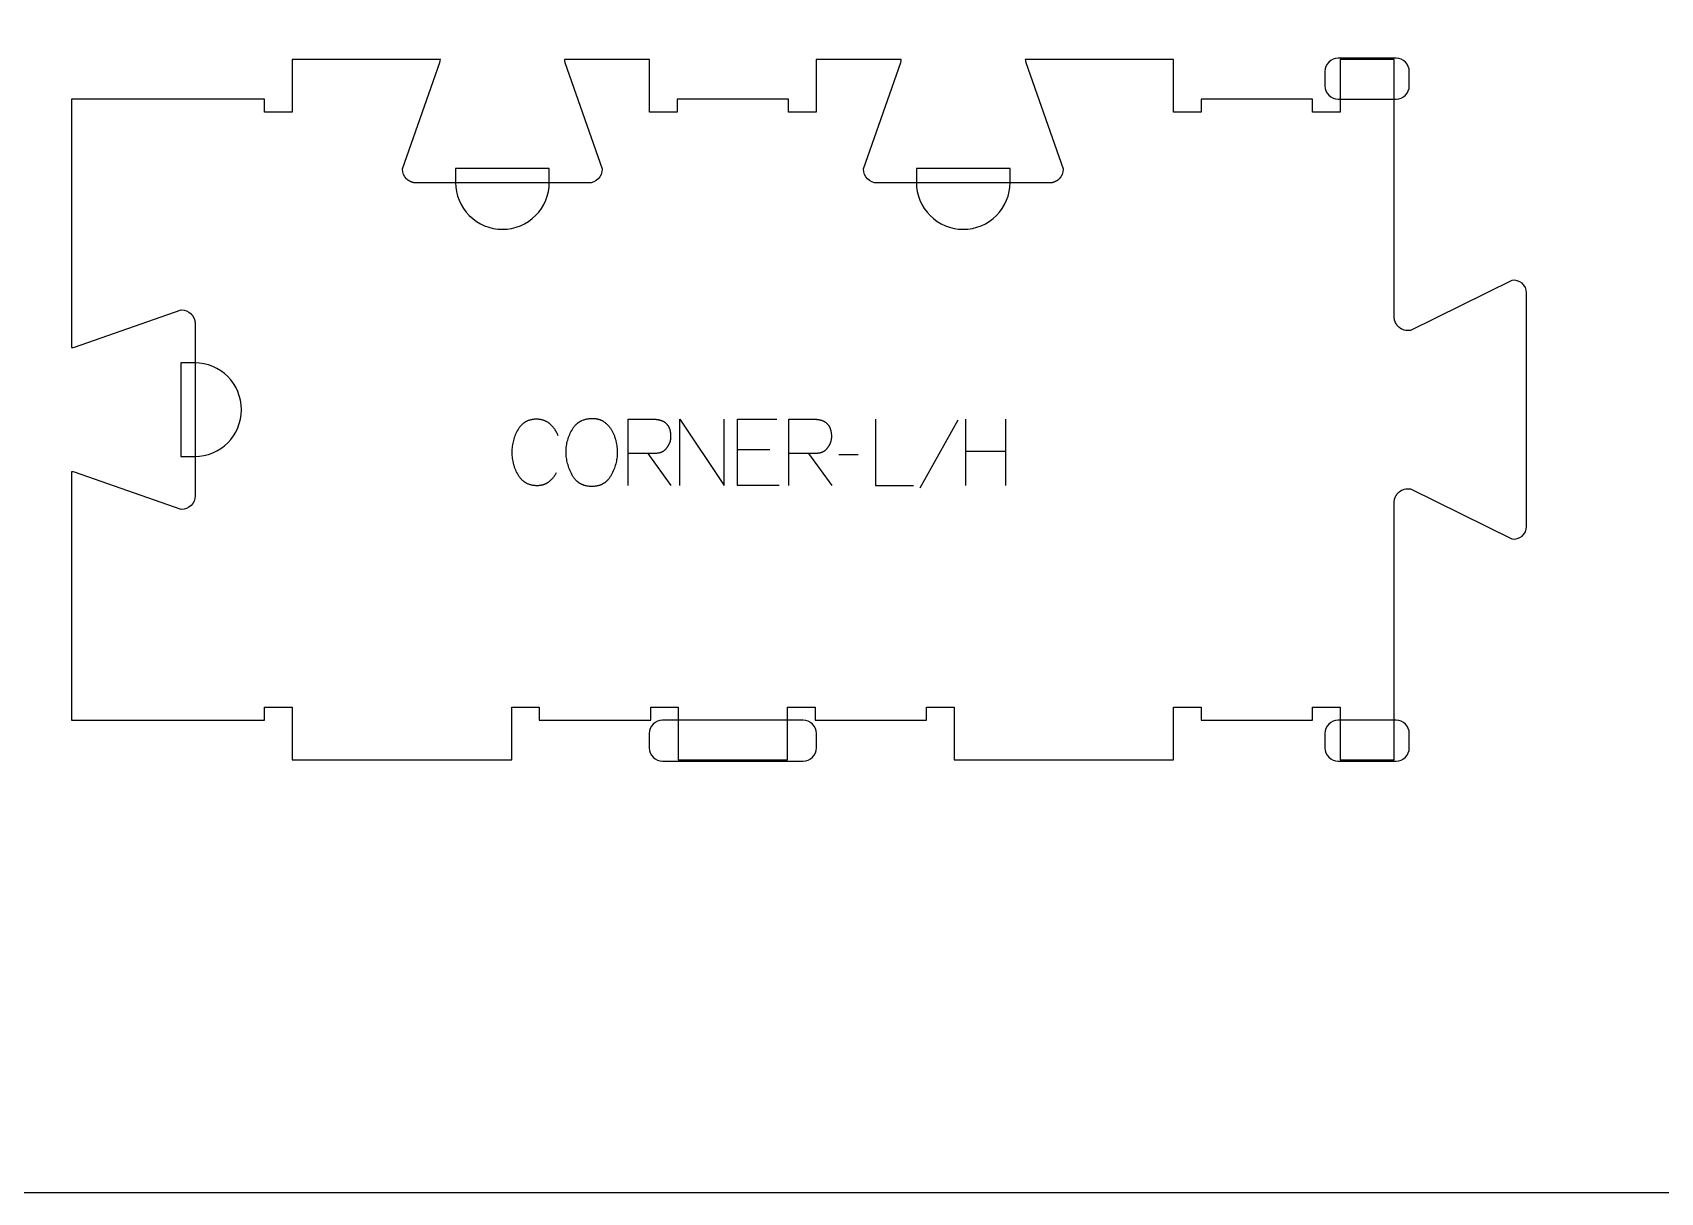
# Model space of a CAD drawing. Extents: x -34195 to -31012, y -17593 to -11999.
# Drawn here: x -32878 to -32140, y -15102 to -14576 of the extents above; entities that cross this region are included whole.
import ezdxf

# ---------------------------------------------------------------- set-up
doc = ezdxf.new("R2010")
doc.units = 0
for name, color, linetype in [('0_SHEET_SPRUCEPLY_2440X122', 1, 'CONTINUOUS'), ('1_ANYTOOL_1MMDEEP_LABELS_S', 2, 'CONTINUOUS'), ('4_ANYTOOL_CUTTHROUGH_OUTSI', 5, 'CONTINUOUS'), ('5_ANYTOOL_HALF_MILL_9MM_IN', 3, 'CONTINUOUS')]:
    doc.layers.add(name, color=color, linetype=linetype)

msp = doc.modelspace()

# ---------------------------------------------------------------- linework, layer by layer
at = {"layer": '0_SHEET_SPRUCEPLY_2440X122'}
msp.add_lwpolyline([(-33823.6, -13881.71), (-33823.6, -15101.71), (-31383.6, -15101.71), (-31383.6, -13881.71)], close=True, dxfattribs=at)
at = {"layer": '1_ANYTOOL_1MMDEEP_LABELS_S'}
for points in [[(-32639.9, -14758.81), (-32640.06, -14758.41), (-32640.23, -14758.02), (-32640.41, -14757.63), (-32640.6, -14757.26), (-32640.8, -14756.89), (-32641.01, -14756.53), (-32641.23, -14756.18), (-32641.46, -14755.84), (-32641.7, -14755.51), (-32641.95, -14755.19), (-32642.21, -14754.87), (-32642.48, -14754.57), (-32642.75, -14754.27), (-32643.04, -14753.98), (-32643.34, -14753.71), (-32643.65, -14753.44), (-32643.81, -14753.3), (-32643.97, -14753.18), (-32644.13, -14753.06), (-32644.29, -14752.94), (-32644.46, -14752.82), (-32644.63, -14752.71), (-32644.8, -14752.61), (-32644.97, -14752.51), (-32645.15, -14752.41), (-32645.32, -14752.32), (-32645.5, -14752.23), (-32645.68, -14752.14), (-32645.87, -14752.06), (-32646.05, -14751.99), (-32646.24, -14751.91), (-32646.43, -14751.84), (-32646.62, -14751.78), (-32646.82, -14751.72), (-32647.01, -14751.66), (-32647.21, -14751.61), (-32647.41, -14751.56), (-32647.61, -14751.52), (-32647.82, -14751.48), (-32648.03, -14751.45), (-32648.23, -14751.42), (-32648.45, -14751.39), (-32648.66, -14751.37), (-32648.87, -14751.35), (-32649.09, -14751.33), (-32649.31, -14751.32), (-32649.53, -14751.32), (-32649.76, -14751.31), (-32650.1, -14751.32), (-32650.44, -14751.33), (-32650.77, -14751.36), (-32651.1, -14751.39), (-32651.42, -14751.43), (-32651.73, -14751.48), (-32652.05, -14751.54), (-32652.35, -14751.61), (-32652.65, -14751.69), (-32652.95, -14751.77), (-32653.24, -14751.87), (-32653.52, -14751.97), (-32653.8, -14752.09), (-32653.94, -14752.15), (-32654.07, -14752.21), (-32654.21, -14752.28), (-32654.34, -14752.35), (-32654.47, -14752.42), (-32654.61, -14752.49), (-32654.73, -14752.56), (-32654.86, -14752.64), (-32654.99, -14752.72), (-32655.12, -14752.8), (-32655.24, -14752.88), (-32655.36, -14752.97), (-32655.48, -14753.06), (-32655.6, -14753.15), (-32655.84, -14753.34), (-32656.07, -14753.53), (-32656.3, -14753.74), (-32656.52, -14753.95), (-32656.73, -14754.18), (-32656.94, -14754.41), (-32657.15, -14754.65), (-32657.35, -14754.91), (-32657.54, -14755.17), (-32657.73, -14755.44), (-32657.91, -14755.72), (-32658.09, -14756.01), (-32658.43, -14756.6), (-32658.75, -14757.19), (-32659.05, -14757.8), (-32659.32, -14758.41), (-32659.57, -14759.03), (-32659.8, -14759.66), (-32660.01, -14760.29), (-32660.2, -14760.93), (-32660.36, -14761.58), (-32660.51, -14762.23), (-32660.63, -14762.9), (-32660.72, -14763.56), (-32660.8, -14764.24), (-32660.86, -14764.92), (-32660.89, -14765.62), (-32660.9, -14766.31), (-32660.89, -14767.01), (-32660.86, -14767.7), (-32660.8, -14768.39), (-32660.72, -14769.06), (-32660.62, -14769.73), (-32660.5, -14770.4), (-32660.35, -14771.05), (-32660.27, -14771.37), (-32660.19, -14771.7), (-32660.1, -14772.02), (-32660, -14772.34), (-32659.9, -14772.66), (-32659.79, -14772.97), (-32659.67, -14773.29), (-32659.55, -14773.6), (-32659.3, -14774.22), (-32659.02, -14774.83), (-32658.72, -14775.43), (-32658.39, -14776.03), (-32658.05, -14776.62), (-32657.87, -14776.91), (-32657.68, -14777.19), (-32657.49, -14777.46), (-32657.29, -14777.72), (-32657.09, -14777.97), (-32656.88, -14778.22), (-32656.66, -14778.45), (-32656.44, -14778.67), (-32656.21, -14778.89), (-32655.98, -14779.1), (-32655.74, -14779.29), (-32655.62, -14779.39), (-32655.5, -14779.48), (-32655.38, -14779.57), (-32655.25, -14779.66), (-32655.12, -14779.75), (-32654.99, -14779.83), (-32654.86, -14779.91), (-32654.73, -14779.99), (-32654.6, -14780.07), (-32654.47, -14780.14), (-32654.33, -14780.21), (-32654.19, -14780.28), (-32653.91, -14780.42), (-32653.63, -14780.54), (-32653.34, -14780.65), (-32653.04, -14780.76), (-32652.74, -14780.86), (-32652.44, -14780.94), (-32652.12, -14781.02), (-32651.8, -14781.09), (-32651.48, -14781.15), (-32651.15, -14781.2), (-32650.81, -14781.24), (-32650.47, -14781.27), (-32650.13, -14781.3), (-32649.77, -14781.31), (-32649.41, -14781.31), (-32649.03, -14781.31), (-32648.66, -14781.29), (-32648.47, -14781.27), (-32648.29, -14781.26), (-32648.11, -14781.24), (-32647.93, -14781.21), (-32647.75, -14781.19), (-32647.58, -14781.16), (-32647.4, -14781.12), (-32647.23, -14781.09), (-32647.06, -14781.05), (-32646.89, -14781), (-32646.73, -14780.96), (-32646.56, -14780.91), (-32646.4, -14780.85), (-32646.24, -14780.8), (-32646.08, -14780.74), (-32645.93, -14780.68), (-32645.77, -14780.61), (-32645.62, -14780.54), (-32645.47, -14780.47), (-32645.32, -14780.4), (-32645.17, -14780.32), (-32645.02, -14780.24), (-32644.88, -14780.15), (-32644.74, -14780.07), (-32644.6, -14779.98), (-32644.46, -14779.88), (-32644.32, -14779.79), (-32644.19, -14779.69), (-32643.92, -14779.48), (-32643.66, -14779.26), (-32643.41, -14779.04), (-32643.16, -14778.81), (-32642.91, -14778.58), (-32642.67, -14778.33), (-32642.44, -14778.08), (-32642.21, -14777.82), (-32641.99, -14777.56), (-32641.77, -14777.28), (-32641.56, -14777), (-32641.36, -14776.71), (-32641.16, -14776.42), (-32640.96, -14776.11), (-32640.77, -14775.8), (-32640.59, -14775.49)], [(-32608.23, -14781.31), (-32608.23, -14751.31), (-32596.87, -14751.31), (-32596.38, -14751.32), (-32595.91, -14751.34), (-32595.67, -14751.36), (-32595.45, -14751.38), (-32595.22, -14751.41), (-32595, -14751.44), (-32594.79, -14751.47), (-32594.57, -14751.51), (-32594.37, -14751.55), (-32594.16, -14751.59), (-32593.96, -14751.64), (-32593.77, -14751.69), (-32593.57, -14751.74), (-32593.38, -14751.8), (-32593.2, -14751.87), (-32593.02, -14751.93), (-32592.84, -14752.01), (-32592.67, -14752.08), (-32592.5, -14752.16), (-32592.33, -14752.24), (-32592.17, -14752.33), (-32592.01, -14752.42), (-32591.86, -14752.51), (-32591.71, -14752.61), (-32591.56, -14752.71), (-32591.42, -14752.82), (-32591.28, -14752.92), (-32591.15, -14753.04), (-32591.02, -14753.15), (-32590.89, -14753.27), (-32590.77, -14753.4), (-32590.65, -14753.53), (-32590.54, -14753.66), (-32590.43, -14753.8), (-32590.32, -14753.94), (-32590.22, -14754.08), (-32590.12, -14754.23), (-32590.02, -14754.38), (-32589.93, -14754.53), (-32589.84, -14754.69), (-32589.76, -14754.85), (-32589.68, -14755.02), (-32589.6, -14755.19), (-32589.53, -14755.37), (-32589.46, -14755.54), (-32589.4, -14755.73), (-32589.34, -14755.91), (-32589.28, -14756.1), (-32589.23, -14756.29), (-32589.18, -14756.49), (-32589.14, -14756.69), (-32589.09, -14756.9), (-32589.06, -14757.11), (-32589.02, -14757.32), (-32589, -14757.54), (-32588.97, -14757.76), (-32588.95, -14757.98), (-32588.93, -14758.21), (-32588.91, -14758.67), (-32588.9, -14759.16), (-32588.9, -14759.33), (-32588.91, -14759.51), (-32588.92, -14759.68), (-32588.93, -14759.86), (-32588.94, -14760.03), (-32588.96, -14760.2), (-32588.98, -14760.37), (-32589.01, -14760.54), (-32589.04, -14760.71), (-32589.07, -14760.88), (-32589.11, -14761.05), (-32589.15, -14761.21), (-32589.19, -14761.38), (-32589.24, -14761.54), (-32589.29, -14761.71), (-32589.34, -14761.87), (-32589.4, -14762.03), (-32589.46, -14762.19), (-32589.53, -14762.35), (-32589.59, -14762.51), (-32589.67, -14762.67), (-32589.74, -14762.82), (-32589.82, -14762.98), (-32589.9, -14763.13), (-32589.99, -14763.29), (-32590.07, -14763.44), (-32590.17, -14763.59), (-32590.26, -14763.75), (-32590.36, -14763.9), (-32590.46, -14764.05), (-32590.57, -14764.19), (-32590.68, -14764.34), (-32590.79, -14764.49), (-32590.91, -14764.63), (-32591.02, -14764.76), (-32591.14, -14764.9), (-32591.26, -14765.02), (-32591.39, -14765.15), (-32591.51, -14765.27), (-32591.64, -14765.38), (-32591.78, -14765.49), (-32591.91, -14765.59), (-32592.05, -14765.69), (-32592.18, -14765.79), (-32592.33, -14765.88), (-32592.47, -14765.97), (-32592.61, -14766.05), (-32592.76, -14766.13), (-32592.91, -14766.21), (-32593.07, -14766.28), (-32593.22, -14766.34), (-32593.38, -14766.4), (-32593.54, -14766.46), (-32593.7, -14766.51), (-32593.87, -14766.56), (-32594.03, -14766.6), (-32594.2, -14766.64), (-32594.37, -14766.67), (-32594.55, -14766.7), (-32594.73, -14766.73), (-32594.91, -14766.75), (-32595.09, -14766.77), (-32595.27, -14766.78), (-32597.19, -14766.85), (-32599.23, -14766.87), (-32608.19, -14766.87)], [(-32584.7, -14781.31), (-32584.7, -14751.31), (-32564.64, -14781.31), (-32564.64, -14751.31)], [(-32539.66, -14781.31), (-32558.6, -14781.31), (-32558.6, -14751.31), (-32540.77, -14751.31)], [(-32535.37, -14781.31), (-32535.37, -14751.31), (-32524.01, -14751.31), (-32523.52, -14751.32), (-32523.05, -14751.34), (-32522.82, -14751.36), (-32522.59, -14751.38), (-32522.37, -14751.41), (-32522.15, -14751.44), (-32521.93, -14751.47), (-32521.72, -14751.51), (-32521.51, -14751.55), (-32521.31, -14751.59), (-32521.1, -14751.64), (-32520.91, -14751.69), (-32520.72, -14751.74), (-32520.53, -14751.8), (-32520.34, -14751.87), (-32520.16, -14751.93), (-32519.98, -14752.01), (-32519.81, -14752.08), (-32519.64, -14752.16), (-32519.48, -14752.24), (-32519.31, -14752.33), (-32519.16, -14752.42), (-32519, -14752.51), (-32518.85, -14752.61), (-32518.71, -14752.71), (-32518.56, -14752.82), (-32518.43, -14752.92), (-32518.29, -14753.04), (-32518.16, -14753.15), (-32518.04, -14753.27), (-32517.91, -14753.4), (-32517.79, -14753.53), (-32517.68, -14753.66), (-32517.57, -14753.8), (-32517.46, -14753.94), (-32517.36, -14754.08), (-32517.26, -14754.23), (-32517.16, -14754.38), (-32517.07, -14754.53), (-32516.98, -14754.69), (-32516.9, -14754.85), (-32516.82, -14755.02), (-32516.75, -14755.19), (-32516.67, -14755.37), (-32516.61, -14755.54), (-32516.54, -14755.73), (-32516.48, -14755.91), (-32516.42, -14756.1), (-32516.37, -14756.29), (-32516.32, -14756.49), (-32516.28, -14756.69), (-32516.24, -14756.9), (-32516.2, -14757.11), (-32516.17, -14757.32), (-32516.14, -14757.54), (-32516.11, -14757.76), (-32516.09, -14757.98), (-32516.07, -14758.21), (-32516.05, -14758.67), (-32516.04, -14759.16), (-32516.04, -14759.33), (-32516.05, -14759.51), (-32516.06, -14759.68), (-32516.07, -14759.86), (-32516.09, -14760.03), (-32516.11, -14760.2), (-32516.13, -14760.37), (-32516.15, -14760.54), (-32516.18, -14760.71), (-32516.22, -14760.88), (-32516.25, -14761.05), (-32516.29, -14761.21), (-32516.34, -14761.38), (-32516.38, -14761.54), (-32516.43, -14761.71), (-32516.49, -14761.87), (-32516.54, -14762.03), (-32516.61, -14762.19), (-32516.67, -14762.35), (-32516.74, -14762.51), (-32516.81, -14762.67), (-32516.88, -14762.82), (-32516.96, -14762.98), (-32517.04, -14763.13), (-32517.13, -14763.29), (-32517.22, -14763.44), (-32517.31, -14763.59), (-32517.4, -14763.75), (-32517.5, -14763.9), (-32517.61, -14764.05), (-32517.71, -14764.19), (-32517.82, -14764.34), (-32517.93, -14764.49), (-32518.05, -14764.63), (-32518.17, -14764.76), (-32518.28, -14764.9), (-32518.41, -14765.02), (-32518.53, -14765.15), (-32518.66, -14765.27), (-32518.79, -14765.38), (-32518.92, -14765.49), (-32519.05, -14765.59), (-32519.19, -14765.69), (-32519.33, -14765.79), (-32519.47, -14765.88), (-32519.61, -14765.97), (-32519.76, -14766.05), (-32519.91, -14766.13), (-32520.06, -14766.21), (-32520.21, -14766.28), (-32520.36, -14766.34), (-32520.52, -14766.4), (-32520.68, -14766.46), (-32520.84, -14766.51), (-32521.01, -14766.56), (-32521.18, -14766.6), (-32521.35, -14766.64), (-32521.52, -14766.67), (-32521.69, -14766.7), (-32521.87, -14766.73), (-32522.05, -14766.75), (-32522.23, -14766.77), (-32522.41, -14766.78), (-32524.34, -14766.85), (-32526.37, -14766.87), (-32535.33, -14766.87)], [(-32495.98, -14751.31), (-32495.98, -14781.31), (-32478.88, -14781.31)], [(-32458.74, -14751.79), (-32475.92, -14782.56)], [(-32455.26, -14751.31), (-32455.26, -14781.31)], [(-32436.96, -14781.31), (-32436.96, -14751.31)], [(-32599.23, -14766.87), (-32588.77, -14781.36)], [(-32543.94, -14765.24), (-32558.6, -14765.24)], [(-32526.37, -14766.87), (-32515.91, -14781.36)], [(-32503.91, -14767.43), (-32512.7, -14767.51)], [(-32436.96, -14766.01), (-32455.26, -14766.01)]]:
    msp.add_lwpolyline(points, dxfattribs=at)
msp.add_lwpolyline([(-32624.26, -14750.97), (-32623.89, -14750.98), (-32623.52, -14750.99), (-32623.16, -14751.02), (-32622.81, -14751.06), (-32622.64, -14751.09), (-32622.47, -14751.12), (-32622.3, -14751.15), (-32622.13, -14751.18), (-32621.97, -14751.22), (-32621.8, -14751.25), (-32621.64, -14751.3), (-32621.48, -14751.34), (-32621.32, -14751.39), (-32621.17, -14751.44), (-32621.01, -14751.49), (-32620.86, -14751.55), (-32620.71, -14751.61), (-32620.56, -14751.67), (-32620.41, -14751.74), (-32620.26, -14751.8), (-32620.12, -14751.87), (-32619.98, -14751.95), (-32619.84, -14752.02), (-32619.7, -14752.1), (-32619.56, -14752.19), (-32619.42, -14752.27), (-32619.29, -14752.36), (-32619.16, -14752.45), (-32618.9, -14752.64), (-32618.64, -14752.83), (-32618.4, -14753.03), (-32618.15, -14753.24), (-32617.92, -14753.45), (-32617.69, -14753.67), (-32617.46, -14753.9), (-32617.24, -14754.13), (-32617.03, -14754.36), (-32616.82, -14754.61), (-32616.62, -14754.86), (-32616.43, -14755.11), (-32616.24, -14755.38), (-32616.06, -14755.64), (-32615.88, -14755.92), (-32615.71, -14756.2), (-32615.54, -14756.49), (-32615.38, -14756.77), (-32615.23, -14757.07), (-32615.08, -14757.36), (-32614.93, -14757.67), (-32614.8, -14757.97), (-32614.67, -14758.28), (-32614.54, -14758.59), (-32614.42, -14758.9), (-32614.3, -14759.22), (-32614.2, -14759.55), (-32614.09, -14759.87), (-32613.99, -14760.2), (-32613.9, -14760.54), (-32613.82, -14760.87), (-32613.74, -14761.21), (-32613.59, -14761.9), (-32613.46, -14762.57), (-32613.36, -14763.24), (-32613.27, -14763.9), (-32613.2, -14764.56), (-32613.15, -14765.21), (-32613.12, -14765.85), (-32613.11, -14766.49), (-32613.12, -14767.12), (-32613.16, -14767.76), (-32613.21, -14768.4), (-32613.29, -14769.04), (-32613.38, -14769.67), (-32613.5, -14770.31), (-32613.64, -14770.95), (-32613.81, -14771.59), (-32613.99, -14772.22), (-32614.19, -14772.86), (-32614.42, -14773.5), (-32614.67, -14774.14), (-32614.94, -14774.77), (-32615.23, -14775.41), (-32615.54, -14776.05), (-32615.88, -14776.69), (-32616.05, -14777), (-32616.24, -14777.3), (-32616.42, -14777.6), (-32616.62, -14777.88), (-32616.82, -14778.15), (-32617.03, -14778.42), (-32617.24, -14778.67), (-32617.46, -14778.92), (-32617.57, -14779.04), (-32617.69, -14779.15), (-32617.8, -14779.26), (-32617.92, -14779.37), (-32618.04, -14779.48), (-32618.16, -14779.59), (-32618.28, -14779.69), (-32618.4, -14779.79), (-32618.53, -14779.89), (-32618.65, -14779.99), (-32618.78, -14780.08), (-32618.91, -14780.17), (-32619.04, -14780.26), (-32619.17, -14780.35), (-32619.31, -14780.43), (-32619.44, -14780.51), (-32619.58, -14780.59), (-32619.72, -14780.66), (-32619.86, -14780.74), (-32620, -14780.81), (-32620.14, -14780.88), (-32620.29, -14780.94), (-32620.43, -14781.01), (-32620.58, -14781.07), (-32620.73, -14781.13), (-32620.88, -14781.18), (-32621.03, -14781.24), (-32621.19, -14781.29), (-32621.5, -14781.38), (-32621.82, -14781.47), (-32622.15, -14781.54), (-32622.48, -14781.61), (-32622.82, -14781.66), (-32623.16, -14781.71), (-32623.51, -14781.74), (-32623.87, -14781.77), (-32624.23, -14781.78), (-32624.6, -14781.79), (-32624.98, -14781.78), (-32625.36, -14781.77), (-32625.73, -14781.74), (-32626.09, -14781.7), (-32626.45, -14781.66), (-32626.79, -14781.6), (-32627.14, -14781.54), (-32627.47, -14781.46), (-32627.8, -14781.38), (-32628.12, -14781.28), (-32628.28, -14781.23), (-32628.44, -14781.17), (-32628.6, -14781.12), (-32628.75, -14781.06), (-32628.9, -14780.99), (-32629.05, -14780.93), (-32629.2, -14780.86), (-32629.35, -14780.79), (-32629.49, -14780.72), (-32629.64, -14780.65), (-32629.78, -14780.57), (-32629.92, -14780.49), (-32630.06, -14780.41), (-32630.2, -14780.32), (-32630.33, -14780.23), (-32630.46, -14780.14), (-32630.6, -14780.05), (-32630.73, -14779.96), (-32630.86, -14779.86), (-32630.98, -14779.76), (-32631.11, -14779.66), (-32631.23, -14779.55), (-32631.35, -14779.44), (-32631.48, -14779.33), (-32631.59, -14779.22), (-32631.71, -14779.11), (-32631.83, -14778.99), (-32631.94, -14778.87), (-32632.05, -14778.75), (-32632.16, -14778.62), (-32632.38, -14778.36), (-32632.59, -14778.09), (-32632.79, -14777.82), (-32632.99, -14777.53), (-32633.18, -14777.23), (-32633.36, -14776.92), (-32633.54, -14776.6), (-32633.87, -14775.95), (-32634.18, -14775.3), (-32634.47, -14774.65), (-32634.74, -14774), (-32634.99, -14773.35), (-32635.22, -14772.7), (-32635.43, -14772.05), (-32635.61, -14771.4), (-32635.77, -14770.75), (-32635.91, -14770.1), (-32636.03, -14769.45), (-32636.13, -14768.8), (-32636.2, -14768.14), (-32636.26, -14767.49), (-32636.29, -14766.84), (-32636.3, -14766.19), (-32636.29, -14765.49), (-32636.25, -14764.8), (-32636.2, -14764.12), (-32636.12, -14763.45), (-32636.02, -14762.78), (-32635.89, -14762.11), (-32635.75, -14761.45), (-32635.58, -14760.8), (-32635.38, -14760.15), (-32635.17, -14759.51), (-32634.93, -14758.88), (-32634.67, -14758.25), (-32634.39, -14757.63), (-32634.08, -14757.01), (-32633.76, -14756.4), (-32633.41, -14755.79), (-32633.22, -14755.5), (-32633.03, -14755.21), (-32632.83, -14754.93), (-32632.63, -14754.66), (-32632.42, -14754.4), (-32632.2, -14754.15), (-32631.98, -14753.91), (-32631.75, -14753.68), (-32631.63, -14753.57), (-32631.51, -14753.46), (-32631.39, -14753.35), (-32631.27, -14753.25), (-32631.15, -14753.15), (-32631.02, -14753.05), (-32630.89, -14752.95), (-32630.76, -14752.85), (-32630.63, -14752.76), (-32630.5, -14752.67), (-32630.37, -14752.58), (-32630.23, -14752.5), (-32630.09, -14752.41), (-32629.96, -14752.33), (-32629.82, -14752.25), (-32629.67, -14752.18), (-32629.53, -14752.1), (-32629.38, -14752.03), (-32629.09, -14751.89), (-32628.79, -14751.77), (-32628.48, -14751.65), (-32628.16, -14751.54), (-32627.84, -14751.44), (-32627.51, -14751.35), (-32627.18, -14751.27), (-32626.83, -14751.2), (-32626.49, -14751.14), (-32626.13, -14751.09), (-32625.77, -14751.05), (-32625.4, -14751.01), (-32625.03, -14750.99), (-32624.64, -14750.98)], close=True, dxfattribs=at)
at = {"layer": '4_ANYTOOL_CUTTHROUGH_OUTSI', "color": 5}
msp.add_lwpolyline([(-32637.06, -14588.24, 0.061485), (-32636.82, -14589.63), (-32619.93, -14637.91), (-32619.91, -14637.95), (-32619.91, -14637.99), (-32619.91, -14637.99, -0.414214), (-32626.16, -14644.24), (-32704.16, -14644.24), (-32704.31, -14644.24), (-32704.46, -14644.23), (-32704.61, -14644.22), (-32704.77, -14644.21), (-32704.92, -14644.19), (-32705.07, -14644.17), (-32705.22, -14644.15), (-32705.37, -14644.12), (-32705.52, -14644.09), (-32705.67, -14644.05), (-32705.82, -14644.01), (-32705.97, -14643.97), (-32706.12, -14643.92), (-32706.27, -14643.87), (-32706.41, -14643.82), (-32706.56, -14643.76), (-32706.7, -14643.7), (-32706.84, -14643.64), (-32706.98, -14643.57), (-32707.12, -14643.5), (-32707.25, -14643.42), (-32707.39, -14643.34), (-32707.52, -14643.26), (-32707.65, -14643.18), (-32707.77, -14643.09), (-32707.9, -14643), (-32708.02, -14642.91), (-32708.14, -14642.81), (-32708.25, -14642.71), (-32708.37, -14642.61), (-32708.48, -14642.51), (-32708.58, -14642.41, -0.198912), (-32710.41, -14637.99), (-32710.41, -14637.95), (-32710.4, -14637.91), (-32693.5, -14589.63), (-32693.5, -14589.63, 0.061485), (-32693.27, -14588.24), (-32710.71, -14588.24), (-32760.46, -14588.24), (-32760.46, -14588.24), (-32760.46, -14611.99), (-32760.46, -14612.24), (-32772.96, -14612.24), (-32772.96, -14606.24), (-32860.46, -14606.24), (-32860.46, -14718.88), (-32860.46, -14718.88, 0.061485), (-32859.07, -14718.65), (-32810.79, -14701.75), (-32810.75, -14701.74), (-32810.71, -14701.74), (-32810.71, -14701.74, -0.198912), (-32806.29, -14703.57), (-32806.19, -14703.68), (-32806.08, -14703.79), (-32805.98, -14703.9), (-32805.89, -14704.01), (-32805.79, -14704.13), (-32805.7, -14704.25), (-32805.61, -14704.38), (-32805.52, -14704.51), (-32805.44, -14704.63), (-32805.35, -14704.77), (-32805.28, -14704.9), (-32805.2, -14705.03), (-32805.13, -14705.17), (-32805.06, -14705.31), (-32805, -14705.45), (-32804.94, -14705.6), (-32804.88, -14705.74), (-32804.82, -14705.89), (-32804.77, -14706.03), (-32804.73, -14706.18), (-32804.68, -14706.33), (-32804.65, -14706.48), (-32804.61, -14706.63), (-32804.58, -14706.78), (-32804.55, -14706.93), (-32804.53, -14707.08), (-32804.51, -14707.23), (-32804.49, -14707.39), (-32804.48, -14707.54), (-32804.47, -14707.69), (-32804.46, -14707.84), (-32804.46, -14707.99), (-32804.46, -14785.99, -0.414214), (-32810.71, -14792.24), (-32810.75, -14792.24), (-32810.79, -14792.22), (-32859.07, -14775.33), (-32859.07, -14775.33, 0.061485), (-32860.46, -14775.09), (-32860.46, -14887.74), (-32772.96, -14887.74), (-32772.96, -14881.74), (-32760.46, -14881.74), (-32760.46, -14905.74), (-32660.96, -14905.74), (-32660.96, -14881.74), (-32648.46, -14881.74), (-32648.46, -14887.74), (-32597.96, -14887.74), (-32597.96, -14881.74), (-32597.71, -14881.74), (-32597.71, -14881.74), (-32585.71, -14881.74), (-32585.46, -14881.74), (-32585.46, -14881.99), (-32585.46, -14905.74), (-32535.96, -14905.74), (-32535.96, -14881.99), (-32535.96, -14881.74), (-32523.46, -14881.74), (-32523.46, -14887.74), (-32472.96, -14887.74), (-32472.96, -14881.74), (-32460.46, -14881.74), (-32460.46, -14905.74), (-32360.96, -14905.74), (-32360.96, -14881.74), (-32348.46, -14881.74), (-32348.46, -14887.74), (-32297.96, -14887.74), (-32297.96, -14881.74), (-32297.71, -14881.74), (-32297.71, -14881.74), (-32285.71, -14881.74), (-32285.46, -14881.74), (-32285.46, -14881.99), (-32285.46, -14905.74), (-32260.96, -14905.74), (-32260.96, -14789.07), (-32260.96, -14789.07), (-32260.96, -14788.91), (-32260.95, -14788.74), (-32260.94, -14788.57), (-32260.93, -14788.41), (-32260.9, -14788.24), (-32260.88, -14788.07), (-32260.85, -14787.91), (-32260.82, -14787.74), (-32260.78, -14787.57), (-32260.74, -14787.41), (-32260.69, -14787.24), (-32260.64, -14787.08), (-32260.58, -14786.92), (-32260.52, -14786.76), (-32260.45, -14786.6), (-32260.38, -14786.44), (-32260.31, -14786.29), (-32260.23, -14786.13), (-32260.14, -14785.98), (-32260.06, -14785.84), (-32259.97, -14785.69), (-32259.87, -14785.55), (-32259.77, -14785.41), (-32259.67, -14785.27), (-32259.57, -14785.14), (-32259.46, -14785.01), (-32259.35, -14784.88), (-32259.23, -14784.76), (-32259.12, -14784.64), (-32259, -14784.52), (-32258.87, -14784.41), (-32258.75, -14784.3, -0.220464), (-32253.68, -14782.91), (-32253.65, -14782.91), (-32253.61, -14782.93), (-32207.62, -14805.58), (-32207.62, -14805.58, 0.461531), (-32200.96, -14799.9), (-32200.96, -14694.07, 0.461531), (-32207.62, -14688.39), (-32253.61, -14711.05), (-32253.65, -14711.06), (-32253.68, -14711.07), (-32253.68, -14711.07, -0.220464), (-32258.75, -14709.67), (-32258.87, -14709.57), (-32259, -14709.45), (-32259.12, -14709.34), (-32259.23, -14709.22), (-32259.35, -14709.1), (-32259.46, -14708.97), (-32259.57, -14708.84), (-32259.67, -14708.7), (-32259.77, -14708.57), (-32259.87, -14708.43), (-32259.97, -14708.29), (-32260.06, -14708.14), (-32260.14, -14707.99), (-32260.23, -14707.84), (-32260.31, -14707.69), (-32260.38, -14707.53), (-32260.45, -14707.38), (-32260.52, -14707.22), (-32260.58, -14707.06), (-32260.64, -14706.89), (-32260.69, -14706.73), (-32260.74, -14706.57), (-32260.78, -14706.4), (-32260.82, -14706.23), (-32260.85, -14706.07), (-32260.88, -14705.9), (-32260.9, -14705.73), (-32260.93, -14705.57), (-32260.94, -14705.4), (-32260.95, -14705.24), (-32260.96, -14705.07), (-32260.96, -14704.9), (-32260.96, -14588.24), (-32285.46, -14588.24), (-32285.46, -14612.24), (-32297.96, -14612.24), (-32297.96, -14606.24), (-32348.46, -14606.24), (-32348.46, -14612.24), (-32360.96, -14612.24), (-32360.96, -14588.24), (-32428.15, -14588.24), (-32428.15, -14588.24, 0.061485), (-32427.92, -14589.63), (-32411.02, -14637.91), (-32411.01, -14637.95), (-32411.01, -14637.99), (-32411.01, -14637.99, -0.198912), (-32412.84, -14642.41), (-32412.95, -14642.51), (-32413.06, -14642.61), (-32413.17, -14642.71), (-32413.28, -14642.81), (-32413.4, -14642.91), (-32413.52, -14643), (-32413.65, -14643.09), (-32413.78, -14643.18), (-32413.9, -14643.26), (-32414.04, -14643.34), (-32414.17, -14643.42), (-32414.3, -14643.5), (-32414.44, -14643.57), (-32414.58, -14643.64), (-32414.72, -14643.7), (-32414.87, -14643.76), (-32415.01, -14643.82), (-32415.16, -14643.87), (-32415.3, -14643.92), (-32415.45, -14643.97), (-32415.6, -14644.01), (-32415.75, -14644.05), (-32415.9, -14644.09), (-32416.05, -14644.12), (-32416.2, -14644.15), (-32416.35, -14644.17), (-32416.5, -14644.19), (-32416.66, -14644.21), (-32416.81, -14644.22), (-32416.96, -14644.23), (-32417.11, -14644.24), (-32417.26, -14644.24), (-32495.26, -14644.24, -0.414214), (-32501.51, -14637.99), (-32501.51, -14637.95), (-32501.49, -14637.91), (-32484.6, -14589.63), (-32484.6, -14589.63, 0.061485), (-32484.36, -14588.24), (-32522.96, -14588.24), (-32522.96, -14612.24), (-32535.46, -14612.24), (-32535.46, -14606.24), (-32585.96, -14606.24), (-32585.96, -14612.24), (-32598.46, -14612.24), (-32598.46, -14588.24), (-32637.06, -14588.24)], format="xyb", close=True, dxfattribs=at)
at = {"layer": '5_ANYTOOL_HALF_MILL_9MM_IN', "color": 3}
for points in [[(-32286.34, -14587.74, 0.414214), (-32292.34, -14593.74), (-32292.34, -14600.24, 0.414214), (-32286.34, -14606.24), (-32260.09, -14606.24, 0.414214), (-32254.09, -14600.24), (-32254.09, -14593.74, 0.414214), (-32260.09, -14587.74)], [(-32686.41, -14643.99, 0.414214), (-32665.16, -14665.24, 0.414214), (-32643.91, -14643.99), (-32643.91, -14643.74), (-32643.91, -14637.74), (-32686.41, -14637.74), (-32686.41, -14643.74), (-32686.41, -14643.99)], [(-32477.51, -14643.99, 0.414214), (-32456.26, -14665.24, 0.414214), (-32435.01, -14643.99), (-32435.01, -14643.74), (-32435.01, -14637.74), (-32477.51, -14637.74), (-32477.51, -14643.74), (-32477.51, -14643.99)], [(-32804.71, -14768.24, 1), (-32804.71, -14725.74), (-32804.96, -14725.74), (-32810.96, -14725.74), (-32810.96, -14768.24), (-32804.96, -14768.24), (-32804.71, -14768.24)], [(-32592.59, -14887.74, 0.414214), (-32598.59, -14893.74), (-32598.59, -14900.24, 0.414214), (-32592.59, -14906.24), (-32528.84, -14906.24, 0.414214), (-32522.84, -14900.24), (-32522.84, -14893.74, 0.414214), (-32528.84, -14887.74)], [(-32286.34, -14887.74, 0.414214), (-32292.34, -14893.74), (-32292.34, -14900.24, 0.414214), (-32286.34, -14906.24), (-32260.09, -14906.24, 0.414214), (-32254.09, -14900.24), (-32254.09, -14893.74, 0.414214), (-32260.09, -14887.74)]]:
    msp.add_lwpolyline(points, format="xyb", close=True, dxfattribs=at)

doc.saveas('drawing.dxf')
